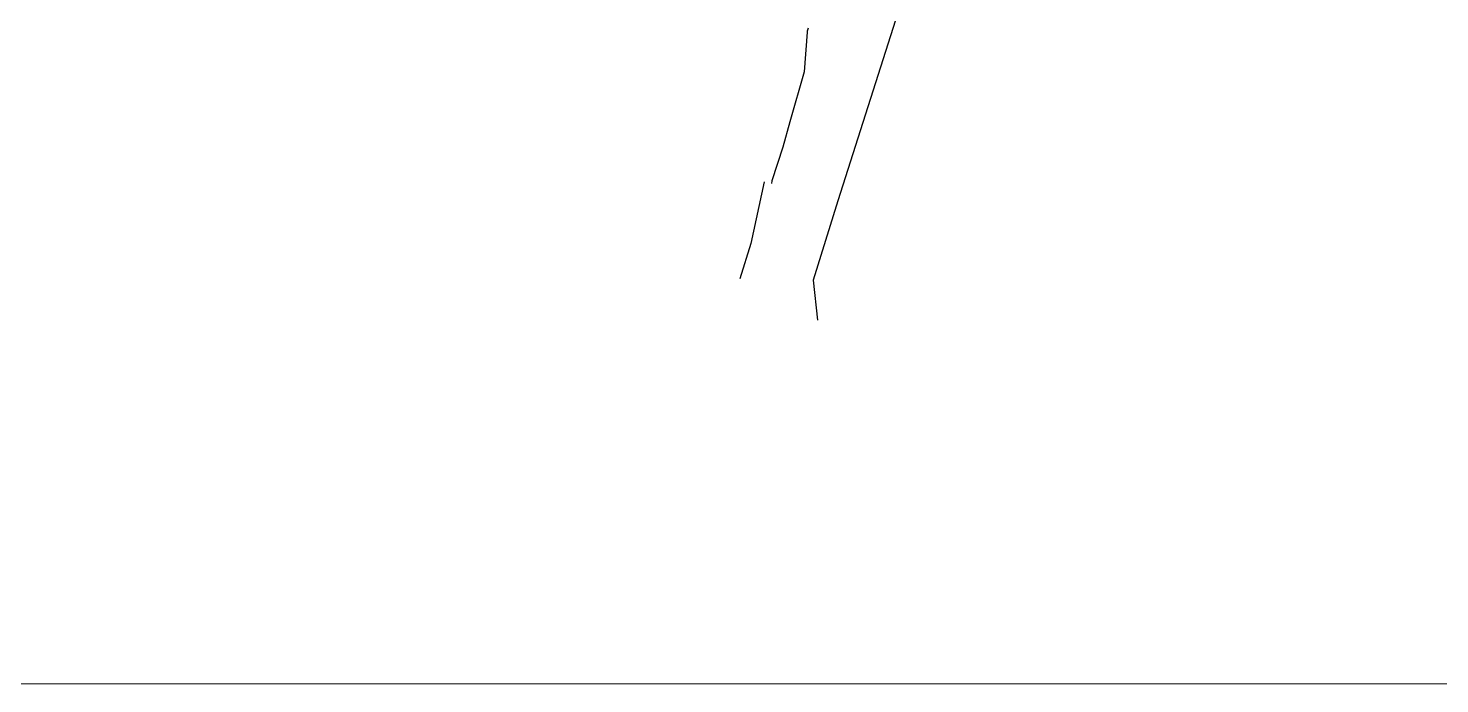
# Model space of a CAD drawing. Header units: inches. Extents: x 0 to 606, y 0 to 141.
# Drawn here: x 394.6 to 498.7, y 0 to 48.3 of the extents above; entities that cross this region are included whole.
import ezdxf

# ---------------------------------------------------------------- set-up
doc = ezdxf.new("R2010")
doc.units = ezdxf.units.IN
doc.header["$MEASUREMENT"] = 0

msp = doc.modelspace()

# ---------------------------------------------------------------- linework, layer by layer
at = {"color": 253, "ltscale": 0.5}
for p, q in [((458.93, 50.09), (454.32, 35.62)), ((454.32, 35.62), (452.49, 29.76)), ((452.49, 29.76), (452.8, 26.82))]:
    msp.add_line(p, q, dxfattribs=at)
at = {"color": 253}
for p, q in [((452.05, 48.07), (451.82, 45.14)), ((451.82, 45.14), (450.76, 41.45)), ((450.76, 41.45), (450.25, 39.58)), ((450.25, 39.58), (449.44, 37.1)), ((448.86, 37.01), (447.88, 32.47)), ((449.44, 37.1), (449.41, 36.9))]:
    msp.add_line(p, q, dxfattribs=at)
at = {"color": 253, "linetype": 'Continuous'}
msp.add_line((447.88, 32.47), (447.08, 29.86), dxfattribs=at)
at = {"lineweight": 9, "ltscale": 0.5}
for p, q in [((0, 0), (605.69, 0)), ((605.69, 0), (403.81, 0))]:
    msp.add_line(p, q, dxfattribs=at)
at = {"color": 253}
msp.add_arc((452.84, 48.01), 0.8, 155.096, 175.4841, dxfattribs=at)

doc.saveas('drawing.dxf')
